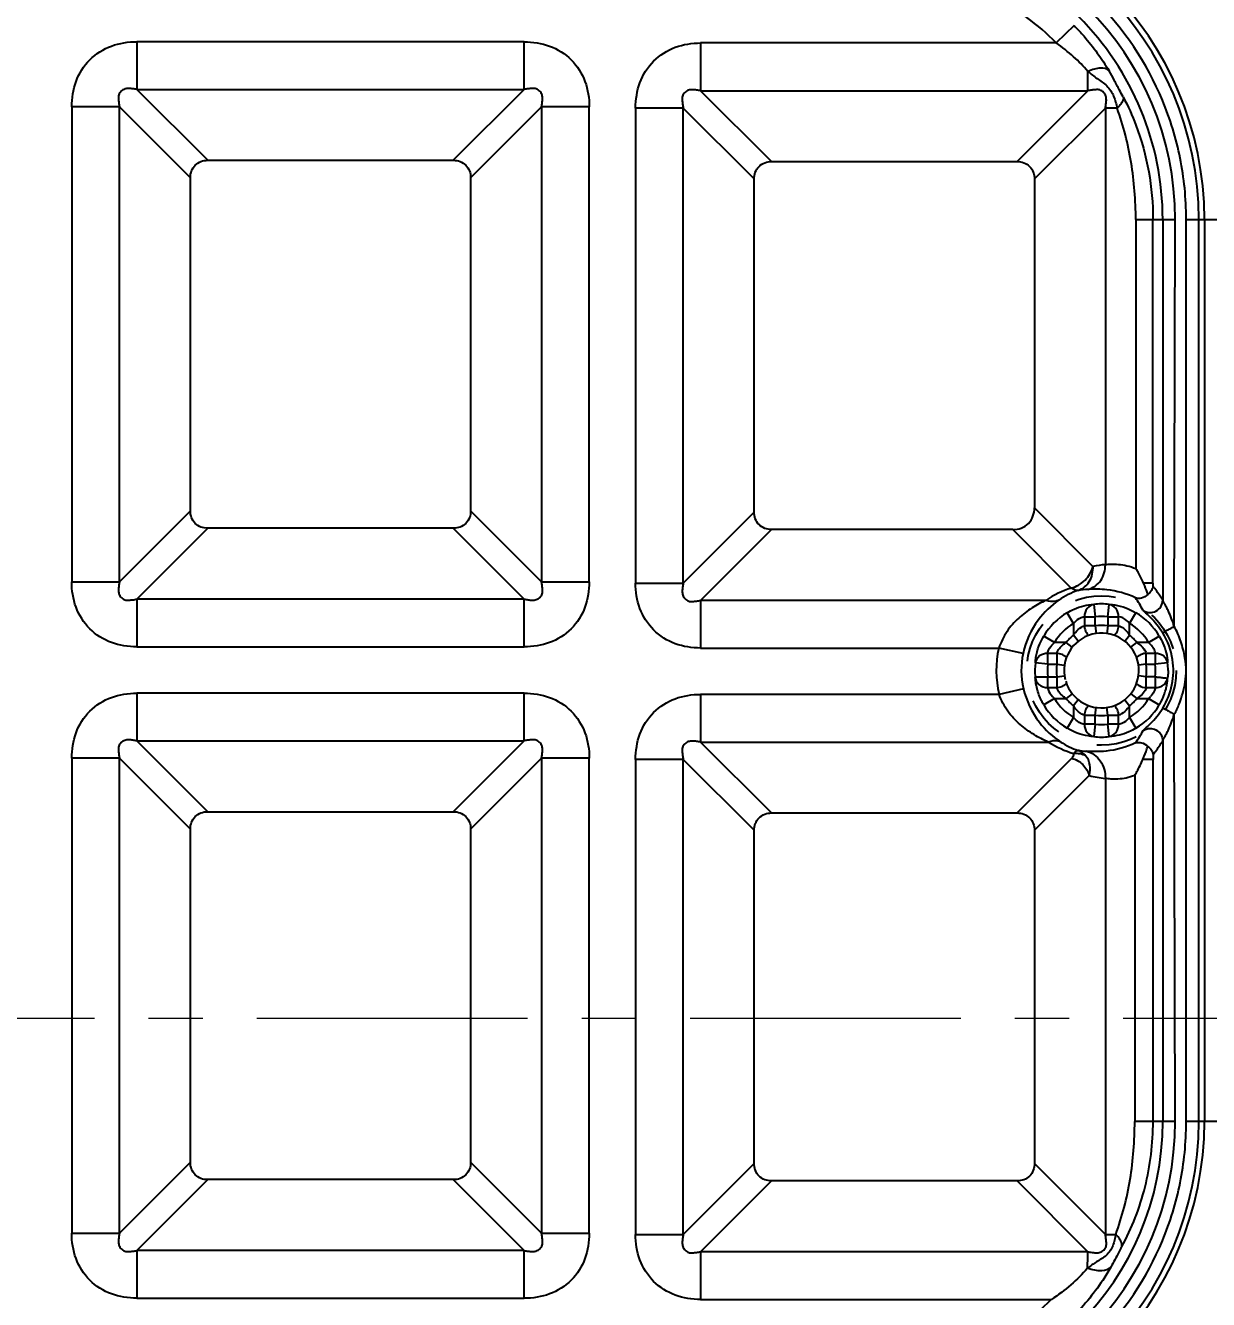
# Model space of a CAD drawing. Header units: millimetres. Extents: x -174 to 1895, y -261 to 458.
# Drawn here: x 187.5 to 234.9, y 183.7 to 234.8 of the extents above; entities that cross this region are included whole.
import ezdxf

# ---------------------------------------------------------------- set-up
doc = ezdxf.new("R2010")
doc.units = ezdxf.units.MM
doc.header["$LTSCALE"] = 16.335
doc.header["$PDMODE"] = 3
doc.header["$PDSIZE"] = 0.3125
doc.linetypes.add('CENTER', pattern=[0.6, 0.375, -0.075, 0.075, -0.075])
doc.linetypes.add('HIDDEN', pattern=[0.2, 0.1, -0.1])
doc.layers.get('Defpoints').update_dxf_attribs({"linetype": 'CONTINUOUS'})
doc.layers.add('202', color=7, linetype='CONTINUOUS')
doc.layers.add('center', color=1, linetype='CENTER', lineweight=9)
doc.layers.add('dim', color=82, linetype='CONTINUOUS', lineweight=9)
doc.styles.get("Standard").update_dxf_attribs({"font": 'txt', "width": 0.8})
doc.dimstyles.get("Standard").update_dxf_attribs({"dimtxt": 0.15625, "dimasz": 0.1875, "dimexe": 0.125, "dimexo": 0.0625, "dimtad": 0, "dimtih": 1, "dimtoh": 1, "dimdsep": 46, "dimtxsty": 'Standard', "dimcen": 0.09, "dimadec": 0, "dimazin": 0, "dimtp": 0.01, "dimtm": 0.01, "dimtfac": 1, "dimtofl": 0, "dimtmove": 0, "dimatfit": 3, "dimfxl": 0, "dimtolj": 1, "dimarcsym": 0})

# ---------------------------------------------------------------- blocks, each defined once
blk = doc.blocks.new('*D9')
at = {"layer": 'Defpoints', "color": 0}
for p in [(158.267, 194.997), (315.856, 194.997), (337.282, 194.997)]:
    blk.add_point(p, dxfattribs=at)
at = {"layer": 'dim', "color": 6, "lineweight": -2}
blk.add_line((315.856, 194.997), (337.282, 194.997), dxfattribs=at)
at = {"layer": 'dim', "color": 4, "insert": (339.782, 194.997), "char_height": 2.5, "attachment_point": 5}
blk.add_mtext('\\A1;0.00', dxfattribs=at)
blk = doc.blocks.new('*D10')
at = {"layer": 'Defpoints', "color": 0}
for p in [(298.694, 231.497), (337.282, 225.366), (158.267, 194.997)]:
    blk.add_point(p, dxfattribs=at)
at = {"layer": 'dim', "color": 6, "lineweight": -2}
for p, q in [((298.694, 231.497), (329.282, 231.497)), ((329.282, 231.497), (333.282, 225.366)), ((333.282, 225.366), (337.282, 225.366))]:
    blk.add_line(p, q, dxfattribs=at)
at = {"layer": 'dim', "color": 4, "insert": (341.116, 225.366), "char_height": 2.5, "attachment_point": 5}
blk.add_mtext('\\A1;36.50', dxfattribs=at)
blk = doc.blocks.new('*D11')
at = {"layer": 'Defpoints', "color": 0}
for p in [(293.467, 232.497), (337.282, 232.497), (158.267, 194.997)]:
    blk.add_point(p, dxfattribs=at)
at = {"layer": 'dim', "color": 6, "lineweight": -2}
blk.add_line((293.467, 232.497), (337.282, 232.497), dxfattribs=at)
at = {"layer": 'dim', "color": 4, "insert": (341.116, 232.497), "char_height": 2.5, "attachment_point": 5}
blk.add_mtext('\\A1;37.50', dxfattribs=at)
blk = doc.blocks.new('*D12')
at = {"layer": 'Defpoints', "color": 0}
for p in [(297.205, 237.497), (337.282, 237.497), (158.267, 194.997)]:
    blk.add_point(p, dxfattribs=at)
at = {"layer": 'dim', "color": 6, "lineweight": -2}
blk.add_line((297.205, 237.497), (337.282, 237.497), dxfattribs=at)
at = {"layer": 'dim', "color": 4, "insert": (341.116, 237.497), "char_height": 2.5, "attachment_point": 5}
blk.add_mtext('\\A1;42.50', dxfattribs=at)
blk = doc.blocks.new('*D13')
at = {"layer": 'Defpoints', "color": 0}
for p in [(305.467, 257.497), (337.282, 257.497), (158.267, 194.997)]:
    blk.add_point(p, dxfattribs=at)
at = {"layer": 'dim', "color": 6, "lineweight": -2}
blk.add_line((305.467, 257.497), (337.282, 257.497), dxfattribs=at)
at = {"layer": 'dim', "color": 4, "insert": (341.116, 257.497), "char_height": 2.5, "attachment_point": 5}
blk.add_mtext('\\A1;62.50', dxfattribs=at)
blk = doc.blocks.new('*D14')
at = {"layer": 'Defpoints', "color": 0}
for p in [(304.428, 267.497), (337.282, 267.497), (158.267, 194.997)]:
    blk.add_point(p, dxfattribs=at)
at = {"layer": 'dim', "color": 6, "lineweight": -2}
blk.add_line((304.428, 267.497), (337.282, 267.497), dxfattribs=at)
at = {"layer": 'dim', "color": 4, "insert": (341.116, 267.497), "char_height": 2.5, "attachment_point": 5}
blk.add_mtext('\\A1;72.50', dxfattribs=at)
blk = doc.blocks.new('*D16')
at = {"layer": 'Defpoints', "color": 0}
for p in [(291.267, 346.397), (291.267, 234.697), (158.267, 194.997)]:
    blk.add_point(p, dxfattribs=at)
at = {"layer": 'dim', "color": 6, "lineweight": -2}
blk.add_line((291.267, 234.697), (291.267, 346.397), dxfattribs=at)
at = {"layer": 'dim', "color": 4, "insert": (291.267, 350.73), "char_height": 2.5, "attachment_point": 5, "rotation": 90}
blk.add_mtext('\\A1;133.00', dxfattribs=at)
blk = doc.blocks.new('*D17')
at = {"layer": 'Defpoints', "color": 0}
for p in [(296.232, 346.397), (296.232, 237.497), (158.267, 194.997)]:
    blk.add_point(p, dxfattribs=at)
at = {"layer": 'dim', "color": 6, "lineweight": -2}
blk.add_line((296.232, 237.497), (296.232, 346.397), dxfattribs=at)
at = {"layer": 'dim', "color": 4, "insert": (296.232, 351.064), "char_height": 2.5, "attachment_point": 5, "rotation": 90}
blk.add_mtext('\\A1;137.97', dxfattribs=at)
blk = doc.blocks.new('*D18')
at = {"layer": 'Defpoints', "color": 0}
for p in [(303.267, 346.397), (303.267, 233.644), (158.267, 194.997)]:
    blk.add_point(p, dxfattribs=at)
at = {"layer": 'dim', "color": 6, "lineweight": -2}
blk.add_line((303.267, 233.644), (303.267, 346.397), dxfattribs=at)
at = {"layer": 'dim', "color": 4, "insert": (303.267, 350.73), "char_height": 2.5, "attachment_point": 5, "rotation": 90}
blk.add_mtext('\\A1;145.00', dxfattribs=at)
blk = doc.blocks.new('*D19')
at = {"layer": 'Defpoints', "color": 0}
for p in [(310.302, 346.397), (310.302, 236.81), (158.267, 194.997)]:
    blk.add_point(p, dxfattribs=at)
at = {"layer": 'dim', "color": 6, "lineweight": -2}
blk.add_line((310.302, 236.81), (310.302, 346.397), dxfattribs=at)
at = {"layer": 'dim', "color": 4, "insert": (310.302, 350.897), "char_height": 2.5, "attachment_point": 5, "rotation": 90}
blk.add_mtext('\\A1;152.04', dxfattribs=at)
blk = doc.blocks.new('*D20')
at = {"layer": 'Defpoints', "color": 0}
for p in [(315.267, 346.397), (315.267, 234.697), (158.267, 194.997)]:
    blk.add_point(p, dxfattribs=at)
at = {"layer": 'dim', "color": 6, "lineweight": -2}
blk.add_line((315.267, 234.697), (315.267, 346.397), dxfattribs=at)
at = {"layer": 'dim', "color": 4, "insert": (315.267, 350.73), "char_height": 2.5, "attachment_point": 5, "rotation": 90}
blk.add_mtext('\\A1;157.00', dxfattribs=at)

msp = doc.modelspace()

# ---------------------------------------------------------------- linework, layer by layer
at = {"layer": '202', "color": 7, "linetype": 'Continuous'}
for p, q in [((229.524, 234.823), (228.808, 234.121)), ((191.936, 234.171), (191.936, 232.257)), ((207.472, 234.171), (191.936, 234.171)), ((207.472, 232.257), (207.472, 234.171)), ((214.548, 234.121), (214.548, 232.206)), ((228.808, 234.121), (214.548, 234.121)), ((230.084, 232.206), (230.084, 232.982)), ((191.936, 232.257), (207.472, 232.257)), ((191.936, 232.257), (194.779, 229.414)), ((204.629, 229.414), (207.472, 232.257)), ((214.548, 232.206), (230.084, 232.206)), ((214.548, 232.206), (217.392, 229.363)), ((227.241, 229.363), (230.084, 232.206)), ((189.325, 231.56), (189.325, 212.507)), ((191.24, 231.56), (189.325, 231.56)), ((191.24, 212.507), (191.24, 231.56)), ((194.083, 228.717), (191.24, 231.56)), ((208.168, 231.56), (205.325, 228.717)), ((208.168, 231.56), (208.168, 212.507)), ((210.083, 231.56), (208.168, 231.56)), ((210.083, 212.507), (210.083, 231.56)), ((211.937, 231.51), (211.937, 212.457)), ((213.852, 231.51), (211.937, 231.51)), ((213.852, 212.457), (213.852, 231.51)), ((216.695, 228.667), (213.852, 231.51)), ((230.781, 231.51), (227.937, 228.667)), ((230.781, 231.51), (230.781, 213.193)), ((231.253, 231.51), (230.781, 231.51)), ((194.779, 229.414), (204.629, 229.414)), ((217.392, 229.363), (227.241, 229.363)), ((194.083, 215.35), (194.083, 228.717)), ((205.325, 228.717), (205.325, 215.35)), ((216.695, 215.3), (216.695, 228.667)), ((227.937, 228.667), (227.937, 215.474)), ((232.003, 227.039), (232.003, 213.042)), ((232.003, 227.039), (233.584, 227.039)), ((232.691, 212.457), (232.691, 227.039)), ((233.082, 227.039), (233.082, 211.773)), ((233.546, 210.714), (233.584, 227.039)), ((234.023, 190.824), (234.023, 227.074)), ((234.027, 227.039), (242.303, 227.039)), ((234.528, 190.859), (234.528, 227.039)), ((234.755, 227.039), (234.755, 190.859)), ((191.24, 212.507), (194.083, 215.35)), ((205.325, 215.35), (208.168, 212.507)), ((213.852, 212.457), (216.695, 215.3)), ((227.937, 215.474), (230.285, 213.126)), ((194.779, 214.654), (191.936, 211.811)), ((204.629, 214.654), (194.779, 214.654)), ((207.472, 211.811), (204.629, 214.654)), ((217.392, 214.604), (214.548, 211.76)), ((227.067, 214.604), (217.392, 214.604)), ((229.415, 212.256), (227.067, 214.604)), ((189.325, 212.507), (191.24, 212.507)), ((208.168, 212.507), (210.083, 212.507)), ((211.937, 212.457), (213.852, 212.457)), ((232.691, 212.457), (232.298, 212.457)), ((191.936, 211.811), (191.936, 209.896)), ((207.472, 211.811), (191.936, 211.811)), ((207.472, 209.896), (207.472, 211.811)), ((214.548, 211.76), (214.548, 209.846)), ((228.398, 211.76), (214.548, 211.76)), ((230.318, 211.601), (230.376, 211.102)), ((230.878, 211.102), (230.937, 211.601)), ((229.506, 210.835), (229.249, 211.266)), ((229.941, 211.102), (229.941, 210.741)), ((229.941, 211.102), (230.376, 211.102)), ((230.376, 210.741), (230.376, 211.102)), ((230.878, 211.102), (230.878, 210.741)), ((230.878, 211.102), (231.314, 211.102)), ((231.314, 210.741), (231.314, 211.102)), ((231.749, 210.835), (232.005, 211.266)), ((229.506, 210.835), (229.506, 210.368)), ((230.376, 210.741), (229.941, 210.741)), ((230.376, 210.741), (230.419, 210.435)), ((230.878, 210.741), (230.836, 210.435)), ((231.314, 210.741), (230.878, 210.741)), ((231.749, 210.368), (231.749, 210.835)), ((228.741, 210.071), (228.31, 210.327)), ((229.208, 210.071), (228.741, 210.071)), ((229.45, 209.879), (229.208, 210.071)), ((229.697, 210.126), (229.506, 210.368)), ((231.557, 210.126), (231.749, 210.368)), ((231.804, 209.879), (232.047, 210.071)), ((232.513, 210.071), (232.047, 210.071)), ((232.513, 210.071), (232.944, 210.327)), ((191.936, 209.896), (207.472, 209.896)), ((214.548, 209.846), (226.504, 209.846)), ((227.484, 209.632), (226.504, 209.846)), ((228.474, 209.2), (228.474, 209.635)), ((228.836, 209.635), (228.474, 209.635)), ((228.836, 209.635), (228.836, 209.2)), ((232.419, 209.2), (232.419, 209.635)), ((232.78, 209.635), (232.419, 209.635)), ((232.78, 209.635), (232.78, 209.2)), ((228.474, 209.2), (227.975, 209.258)), ((228.474, 209.2), (228.836, 209.2)), ((228.836, 209.2), (229.142, 209.157)), ((232.419, 209.2), (232.113, 209.157)), ((232.419, 209.2), (232.78, 209.2)), ((233.279, 209.258), (232.78, 209.2)), ((227.971, 208.698), (228.836, 208.698)), ((228.474, 208.263), (228.474, 208.698)), ((228.836, 208.698), (229.142, 208.741)), ((228.836, 208.698), (228.836, 208.263)), ((232.419, 208.698), (232.113, 208.741)), ((232.419, 208.263), (232.419, 208.698)), ((232.78, 208.698), (232.419, 208.698)), ((232.78, 208.698), (232.78, 208.263)), ((191.936, 208.041), (191.936, 206.127)), ((207.472, 208.041), (191.936, 208.041)), ((207.472, 206.127), (207.472, 208.041)), ((227.495, 208.219), (226.517, 207.991)), ((228.474, 208.263), (228.836, 208.263)), ((229.45, 208.019), (229.208, 207.827)), ((231.804, 208.019), (232.047, 207.827)), ((232.419, 208.263), (232.78, 208.263)), ((226.517, 207.991), (214.547, 207.991)), ((214.548, 207.991), (214.548, 206.076)), ((228.741, 207.827), (228.31, 207.571)), ((228.741, 207.827), (229.208, 207.827)), ((229.697, 207.772), (229.506, 207.53)), ((229.506, 207.53), (229.506, 207.063)), ((231.557, 207.772), (231.749, 207.53)), ((231.749, 207.063), (231.749, 207.53)), ((232.047, 207.827), (232.513, 207.827)), ((232.513, 207.827), (232.944, 207.571)), ((229.506, 207.063), (229.249, 206.632)), ((229.941, 207.158), (229.941, 206.796)), ((229.941, 207.158), (230.376, 207.158)), ((230.376, 207.158), (230.419, 207.464)), ((230.376, 206.796), (230.376, 207.158)), ((230.878, 207.158), (230.836, 207.464)), ((230.878, 207.158), (230.878, 206.796)), ((230.878, 207.158), (231.314, 207.158)), ((231.314, 206.796), (231.314, 207.158)), ((231.749, 207.063), (232.005, 206.632)), ((233.584, 190.859), (233.546, 207.186)), ((230.376, 206.796), (229.941, 206.796)), ((230.376, 206.796), (230.318, 206.297)), ((231.314, 206.796), (230.878, 206.796)), ((230.937, 206.297), (230.878, 206.796)), ((191.936, 206.127), (207.472, 206.127)), ((191.936, 206.127), (194.779, 203.284)), ((204.629, 203.284), (207.472, 206.127)), ((214.548, 206.076), (228.502, 206.076)), ((214.548, 206.076), (217.392, 203.233)), ((233.082, 206.125), (233.082, 190.859)), ((189.325, 205.43), (189.325, 186.377)), ((191.24, 205.43), (189.325, 205.43)), ((191.24, 186.377), (191.24, 205.43)), ((194.083, 202.587), (191.24, 205.43)), ((208.168, 205.43), (205.325, 202.587)), ((210.083, 205.43), (208.168, 205.43)), ((208.168, 205.43), (208.168, 186.377)), ((210.083, 186.377), (210.083, 205.43)), ((213.852, 205.38), (211.937, 205.38)), ((211.937, 205.38), (211.937, 186.327)), ((213.852, 186.327), (213.852, 205.38)), ((216.695, 202.537), (213.852, 205.38)), ((227.241, 203.233), (229.435, 205.427)), ((232.696, 205.379), (232.285, 205.38)), ((232.696, 190.859), (232.696, 205.38)), ((230.132, 204.731), (227.937, 202.537)), ((230.781, 204.621), (230.781, 186.327)), ((231.961, 204.733), (231.961, 190.859)), ((194.779, 203.284), (204.629, 203.284)), ((217.392, 203.233), (227.241, 203.233)), ((194.083, 189.22), (194.083, 202.587)), ((205.325, 202.587), (205.325, 189.22)), ((216.695, 189.17), (216.695, 202.537)), ((227.937, 202.537), (227.937, 189.17)), ((233.584, 190.859), (231.961, 190.859)), ((242.303, 190.859), (234.027, 190.859)), ((191.24, 186.377), (194.083, 189.22)), ((205.325, 189.22), (208.168, 186.377)), ((213.852, 186.327), (216.695, 189.17)), ((227.937, 189.17), (230.781, 186.327)), ((194.779, 188.524), (191.936, 185.681)), ((204.629, 188.524), (194.779, 188.524)), ((207.472, 185.681), (204.629, 188.524)), ((217.392, 188.474), (214.548, 185.631)), ((227.241, 188.474), (217.392, 188.474)), ((230.084, 185.631), (227.241, 188.474)), ((189.325, 186.377), (191.24, 186.377)), ((208.168, 186.377), (210.083, 186.377)), ((211.937, 186.327), (213.852, 186.327)), ((230.781, 186.327), (231.201, 186.327)), ((191.936, 185.681), (191.936, 183.766)), ((207.472, 185.681), (191.936, 185.681)), ((207.472, 183.766), (207.472, 185.681)), ((230.084, 185.631), (214.548, 185.631)), ((214.548, 185.631), (214.548, 183.716)), ((191.936, 183.766), (207.472, 183.766)), ((214.548, 183.716), (228.615, 183.716))]:
    msp.add_line(p, q, dxfattribs=at)
at = {"layer": '202', "color": 8, "linetype": 'HIDDEN'}
msp.add_circle((230.627, 208.949), 3, dxfattribs=at)
at = {"layer": '202', "color": 7, "linetype": 'Continuous'}
for centre, radius, start, end in [((221.582, 227.039), 21.569, 0, 90), ((221.582, 227.039), 21.067, 0, 90), ((221.582, 227.039), 20.721, 0, 90), ((221.582, 227.039), 20.219, 0, 90), ((221.582, 227.039), 19.992, 0, 90), ((221.582, 227.039), 13.173, 0, 90), ((221.582, 227.039), 12.946, 0, 90), ((221.582, 227.039), 12.001, 0, 90), ((221.582, 227.039), 11.5, 0, 90.0001), ((221.582, 227.039), 10.118, 44.424, 62.0382), ((231.109, 208.911), 4.294, 94.3874, 101.058), ((230.63, 208.466), 3.98, 107.7795, 124.1252), ((230.629, 209.329), 2.983, 108.2459, 125.0081), ((230.24, 208.922), 3.286, 92.8339, 99.5476), ((285.483, 212.405), 52.791, 179.9434, 180.0787), ((230.627, 208.949), 2.67, 83.3447, 96.6553), ((227.113, 208.546), 5.898, 28.5028, 34.2337), ((230.627, 208.949), 2.696, 120.7413, 149.2587), ((230.627, 208.949), 2.168, 83.3447, 96.6553), ((230.627, 208.949), 2.696, 30.7413, 59.2587), ((230.627, 208.949), 2.194, 120.7413, 149.2587), ((230.627, 208.949), 1.809, 82.0164, 97.9836), ((230.627, 208.949), 2.194, 30.7413, 59.2587), ((230.627, 208.949), 1.5, 196.6352, 194.0095), ((230.627, 208.949), 1.809, 128.3172, 141.6828), ((230.451, 210.721), 0.5, 217.7824, 226.8133), ((230.627, 208.949), 1.809, 38.3172, 51.6828), ((230.627, 208.949), 4.22, 167.7321, 193.1242), ((230.627, 208.949), 3.216, 167.7324, 193.1198), ((230.627, 208.949), 2.67, 173.3447, 185.0353), ((230.627, 208.949), 2.168, 173.3447, 186.6553), ((230.627, 208.949), 1.809, 172.0164, 187.9836), ((232.399, 209.125), 0.5, 127.7823, 136.8134), ((230.627, 208.949), 1.809, 352.0164, 7.9836), ((230.627, 208.949), 2.168, 353.3447, 6.6553), ((230.627, 208.949), 2.883, 328.4712, 8.7101), ((230.616, 208.948), 2.681, 0.023, 6.6515), ((231.292, 208.905), 3.33, 183.2691, 184.1931), ((226.836, 209.144), 6.465, 355.6751, 356.0529), ((230.338, 208.806), 2.372, 191.2409, 194.0267), ((228.855, 208.773), 0.5, 307.7823, 316.8134), ((230.955, 208.791), 2.331, 343.193, 344.5355), ((230.907, 208.804), 2.381, 344.5367, 348.9397), ((231.031, 208.78), 2.254, 348.9352, 351.1823), ((230.627, 208.949), 2.696, 210.7413, 239.2587), ((229.423, 208.64), 1.06, 223.7849, 229.9982), ((230.627, 208.949), 2.194, 210.7413, 239.2587), ((230.627, 208.949), 1.809, 218.3172, 231.6828), ((230.803, 207.177), 0.5, 37.7823, 46.8134), ((230.627, 208.949), 2.194, 300.7413, 329.2587), ((230.627, 208.949), 1.809, 308.3172, 321.6828), ((230.627, 208.949), 2.696, 300.7413, 329.2587), ((231.864, 208.597), 1.007, 310.1496, 316.4688), ((230.627, 208.949), 1.809, 262.0164, 277.9836), ((230.627, 208.949), 2.168, 263.3447, 276.6553), ((227.043, 209.395), 5.979, 325.9045, 331.4597), ((230.634, 209.44), 3.982, 237.6363, 253.5608), ((230.629, 208.571), 2.979, 236.7825, 251.523), ((230.627, 208.949), 2.67, 263.3447, 276.6553), ((230.232, 208.975), 3.275, 260.4002, 266.3802), ((291.473, 205.416), 58.777, 179.84783, 180.03507), ((231.189, 208.99), 4.388, 256.0511, 264.6538), ((221.582, 190.859), 21.569, 270, 360), ((221.582, 190.859), 21.067, 270, 360), ((221.582, 190.859), 20.721, 270, 360), ((221.582, 190.859), 20.219, 270, 360), ((221.582, 190.859), 19.992, 270, 360), ((221.582, 190.859), 13.173, 270, 360), ((221.582, 190.859), 12.946, 270, 360), ((221.582, 190.859), 12.001, 270, 360), ((221.582, 190.859), 11.5, 270, 360), ((221.582, 190.859), 10.024, 296.7965, 314.552)]:
    msp.add_arc(centre, radius, start, end, dxfattribs=at)
for points, knots in [([(234.023, 227.074), (234.023, 227.886), (233.86, 229.514), (232.908, 232.628), (230.599, 236.082), (227.139, 238.381), (224.022, 239.323), (222.394, 239.484), (221.582, 239.484)], [0, 0, 0, 0, 0.125287, 0.250605, 0.499997, 0.749388, 0.874708, 1, 1, 1, 1]), ([(229.524, 234.823), (229.662, 234.682), (230.183, 234.118), (230.639, 233.494), (230.93, 233.004)], [0, 0, 0, 0, 0.256788, 1, 1, 1, 1]), ([(189.325, 231.56), (189.337, 231.904), (189.425, 232.601), (189.999, 233.5), (190.896, 234.067), (191.592, 234.17), (191.936, 234.171)], [0, 0, 0, 0, 0.250434, 0.500122, 0.749962, 1, 1, 1, 1]), ([(207.472, 234.171), (207.816, 234.159), (208.512, 234.071), (209.411, 233.497), (209.979, 232.6), (210.082, 231.904), (210.083, 231.56)], [0, 0, 0, 0, 0.250434, 0.500122, 0.749962, 1, 1, 1, 1]), ([(211.937, 231.51), (211.949, 231.854), (212.038, 232.55), (212.611, 233.45), (213.509, 234.017), (214.205, 234.12), (214.548, 234.121)], [0, 0, 0, 0, 0.250433, 0.500122, 0.749962, 1, 1, 1, 1]), ([(230.084, 232.982), (229.907, 233.19), (229.501, 233.595), (229.052, 233.95), (228.808, 234.121)], [0, 0, 0, 0, 0.478622, 1, 1, 1, 1]), ([(230.929, 233.004), (230.853, 233.094), (230.616, 233.129), (230.335, 233.076), (230.167, 233.018), (230.084, 232.982)], [0, 0, 0, 0, 0.403315, 0.690631, 1, 1, 1, 1]), ([(230.084, 232.982), (230.201, 232.88), (230.389, 232.735), (230.651, 232.554), (230.846, 232.402), (231.006, 232.21), (231.12, 231.987), (231.197, 231.751), (231.238, 231.591), (231.253, 231.51)], [0, 0, 0, 0, 0.239618, 0.363923, 0.490693, 0.618615, 0.746237, 0.87368, 1, 1, 1, 1]), ([(231.496, 231.956), (231.447, 232.048), (231.325, 232.271), (231.145, 232.625), (231.002, 232.881), (230.93, 233.004)], [0, 0, 0, 0, 0.26262, 0.640376, 1, 1, 1, 1]), ([(191.936, 232.257), (191.882, 232.266), (191.776, 232.283), (191.614, 232.302), (191.446, 232.288), (191.32, 232.211), (191.247, 232.12), (191.206, 232.043), (191.194, 231.96), (191.202, 231.854), (191.21, 231.72), (191.23, 231.614), (191.24, 231.56)], [0, 0, 0, 0, 0.124305, 0.244951, 0.369546, 0.499935, 0.567809, 0.633767, 0.694958, 0.755003, 0.875932, 1, 1, 1, 1]), ([(208.168, 231.56), (208.178, 231.614), (208.195, 231.721), (208.214, 231.882), (208.2, 232.05), (208.122, 232.176), (208.032, 232.25), (207.954, 232.29), (207.872, 232.302), (207.766, 232.295), (207.632, 232.286), (207.525, 232.266), (207.472, 232.257)], [0, 0, 0, 0, 0.124305, 0.244951, 0.369546, 0.499935, 0.567809, 0.633767, 0.694958, 0.755003, 0.875932, 1, 1, 1, 1]), ([(214.548, 232.206), (214.495, 232.216), (214.388, 232.233), (214.227, 232.252), (214.059, 232.238), (213.933, 232.161), (213.859, 232.07), (213.819, 231.993), (213.806, 231.91), (213.814, 231.804), (213.822, 231.67), (213.843, 231.564), (213.852, 231.51)], [0, 0, 0, 0, 0.124305, 0.244951, 0.369546, 0.499935, 0.567809, 0.633767, 0.694958, 0.755003, 0.875932, 1, 1, 1, 1]), ([(230.781, 231.51), (230.79, 231.564), (230.807, 231.67), (230.826, 231.832), (230.812, 232), (230.735, 232.126), (230.644, 232.199), (230.567, 232.24), (230.484, 232.252), (230.378, 232.244), (230.244, 232.236), (230.138, 232.216), (230.084, 232.206)], [0, 0, 0, 0, 0.124305, 0.244951, 0.369546, 0.499935, 0.567809, 0.633767, 0.694958, 0.755003, 0.875932, 1, 1, 1, 1]), ([(231.496, 231.956), (231.515, 231.892), (231.473, 231.768), (231.372, 231.63), (231.297, 231.55), (231.253, 231.51)], [0, 0, 0, 0, 0.378197, 0.661684, 1, 1, 1, 1]), ([(231.496, 231.956), (231.691, 231.589), (232.385, 230.039), (232.691, 228.319), (232.691, 227.039)], [0, 0, 0, 0, 0.245031, 1, 1, 1, 1]), ([(232.003, 227.039), (231.997, 227.802), (231.886, 229.322), (231.508, 230.801), (231.253, 231.51)], [0, 0, 0, 0, 0.503218, 1, 1, 1, 1]), ([(194.083, 228.717), (194.083, 228.809), (194.112, 228.994), (194.263, 229.233), (194.502, 229.385), (194.688, 229.414), (194.779, 229.414)], [0, 0, 0, 0, 0.250253, 0.500163, 0.750069, 1, 1, 1, 1]), ([(204.629, 229.414), (204.72, 229.414), (204.906, 229.384), (205.145, 229.233), (205.296, 228.994), (205.325, 228.809), (205.325, 228.717)], [0, 0, 0, 0, 0.250253, 0.500163, 0.750069, 1, 1, 1, 1]), ([(216.695, 228.667), (216.695, 228.759), (216.724, 228.944), (216.876, 229.183), (217.115, 229.334), (217.3, 229.363), (217.392, 229.363)], [0, 0, 0, 0, 0.250253, 0.500163, 0.750069, 1, 1, 1, 1]), ([(227.241, 229.363), (227.333, 229.363), (227.518, 229.334), (227.757, 229.183), (227.909, 228.944), (227.937, 228.758), (227.937, 228.667)], [0, 0, 0, 0, 0.250253, 0.500163, 0.750069, 1, 1, 1, 1]), ([(194.779, 214.654), (194.688, 214.654), (194.502, 214.683), (194.263, 214.834), (194.112, 215.073), (194.083, 215.259), (194.083, 215.35)], [0, 0, 0, 0, 0.250253, 0.500163, 0.750069, 1, 1, 1, 1]), ([(205.325, 215.35), (205.325, 215.259), (205.296, 215.073), (205.145, 214.834), (204.905, 214.683), (204.72, 214.654), (204.629, 214.654)], [0, 0, 0, 0, 0.250253, 0.500163, 0.750069, 1, 1, 1, 1]), ([(217.392, 214.604), (217.3, 214.604), (217.115, 214.633), (216.875, 214.784), (216.724, 215.023), (216.695, 215.209), (216.695, 215.3)], [0, 0, 0, 0, 0.250253, 0.500163, 0.750069, 1, 1, 1, 1]), ([(227.067, 214.604), (227.181, 214.604), (227.413, 214.64), (227.713, 214.828), (227.901, 215.128), (227.937, 215.36), (227.937, 215.474)], [0, 0, 0, 0, 0.250237, 0.500153, 0.74993, 1, 1, 1, 1]), ([(229.415, 212.256), (229.621, 212.307), (230.003, 212.538), (230.233, 212.92), (230.285, 213.126)], [0, 0, 0, 0, 0.49998, 1, 1, 1, 1]), ([(229.695, 212.162), (229.874, 212.22), (230.124, 212.43), (230.268, 212.807), (230.291, 213.021), (230.285, 213.126)], [0, 0, 0, 0, 0.470687, 0.735546, 1, 1, 1, 1]), ([(230.077, 212.204), (230.282, 212.245), (230.578, 212.458), (230.752, 212.858), (230.783, 213.083), (230.781, 213.193)], [0, 0, 0, 0, 0.483253, 0.746214, 1, 1, 1, 1]), ([(230.781, 213.193), (230.858, 213.207), (231.034, 213.216), (231.324, 213.212), (231.658, 213.16), (231.885, 213.085), (232.003, 213.042)], [0, 0, 0, 0, 0.189196, 0.424212, 0.697326, 1, 1, 1, 1]), ([(232.003, 213.042), (232.031, 212.994), (232.136, 212.803), (232.232, 212.606), (232.298, 212.457)], [0, 0, 0, 0, 0.252945, 1, 1, 1, 1]), ([(191.936, 209.896), (191.592, 209.908), (190.896, 209.997), (189.996, 210.57), (189.429, 211.467), (189.326, 212.164), (189.325, 212.507)], [0, 0, 0, 0, 0.250434, 0.500122, 0.749962, 1, 1, 1, 1]), ([(191.24, 212.507), (191.23, 212.453), (191.213, 212.347), (191.194, 212.185), (191.208, 212.017), (191.285, 211.891), (191.376, 211.818), (191.453, 211.778), (191.536, 211.765), (191.642, 211.773), (191.776, 211.781), (191.882, 211.801), (191.936, 211.811)], [0, 0, 0, 0, 0.124305, 0.244951, 0.369546, 0.499935, 0.567809, 0.633767, 0.694958, 0.755003, 0.875932, 1, 1, 1, 1]), ([(207.472, 211.811), (207.526, 211.801), (207.632, 211.784), (207.793, 211.765), (207.961, 211.779), (208.088, 211.857), (208.161, 211.947), (208.201, 212.024), (208.214, 212.107), (208.206, 212.213), (208.198, 212.347), (208.178, 212.453), (208.168, 212.507)], [0, 0, 0, 0, 0.124305, 0.244951, 0.369546, 0.499935, 0.567809, 0.633767, 0.694958, 0.755003, 0.875932, 1, 1, 1, 1]), ([(210.083, 212.507), (210.071, 212.163), (209.982, 211.467), (209.409, 210.567), (208.512, 210), (207.815, 209.897), (207.472, 209.896)], [0, 0, 0, 0, 0.250434, 0.500122, 0.749962, 1, 1, 1, 1]), ([(214.548, 209.846), (214.205, 209.858), (213.508, 209.946), (212.609, 210.52), (212.041, 211.417), (211.939, 212.113), (211.937, 212.457)], [0, 0, 0, 0, 0.250434, 0.500123, 0.749962, 1, 1, 1, 1]), ([(213.852, 212.457), (213.843, 212.403), (213.825, 212.297), (213.806, 212.135), (213.82, 211.967), (213.898, 211.841), (213.989, 211.767), (214.066, 211.727), (214.148, 211.715), (214.255, 211.722), (214.389, 211.731), (214.495, 211.751), (214.548, 211.761)], [0, 0, 0, 0, 0.124305, 0.244951, 0.369546, 0.499935, 0.567809, 0.633767, 0.694958, 0.755003, 0.875932, 1, 1, 1, 1]), ([(229.695, 212.162), (229.674, 212.158), (229.572, 212.156), (229.477, 212.207), (229.415, 212.256)], [0, 0, 0, 0, 0.215189, 1, 1, 1, 1]), ([(231.989, 211.864), (231.631, 212.034), (230.987, 212.211), (230.333, 212.218), (230.077, 212.204)], [0, 0, 0, 0, 0.608005, 1, 1, 1, 1]), ([(232.299, 212.457), (232.316, 212.419), (232.38, 212.268), (232.437, 212.114), (232.479, 212)], [0, 0, 0, 0, 0.255451, 1, 1, 1, 1]), ([(232.691, 212.332), (232.684, 212.27), (232.637, 212.139), (232.539, 212.04), (232.479, 212)], [0, 0, 0, 0, 0.466143, 1, 1, 1, 1]), ([(233.082, 211.773), (233.05, 211.824), (232.927, 212.015), (232.795, 212.2), (232.691, 212.332)], [0, 0, 0, 0, 0.264324, 1, 1, 1, 1]), ([(228.398, 211.76), (228.204, 211.675), (227.822, 211.462), (227.282, 211.057), (226.798, 210.526), (226.594, 210.078), (226.504, 209.846)], [0, 0, 0, 0, 0.22939, 0.472779, 0.729741, 1, 1, 1, 1]), ([(228.918, 211.772), (228.603, 211.554), (227.962, 210.937), (227.588, 210.112), (227.484, 209.632)], [0, 0, 0, 0, 0.438366, 1, 1, 1, 1]), ([(228.918, 211.772), (228.881, 211.753), (228.714, 211.692), (228.525, 211.714), (228.398, 211.76)], [0, 0, 0, 0, 0.232094, 1, 1, 1, 1]), ([(229.249, 211.266), (229.341, 211.321), (229.675, 211.492), (230.05, 211.59), (230.318, 211.601)], [0, 0, 0, 0, 0.285233, 1, 1, 1, 1]), ([(230.318, 211.601), (230.213, 211.586), (230.005, 211.45), (229.94, 211.219), (229.941, 211.102)], [0, 0, 0, 0, 0.475786, 1, 1, 1, 1]), ([(231.314, 211.102), (231.314, 211.218), (231.25, 211.449), (231.042, 211.585), (230.937, 211.601)], [0, 0, 0, 0, 0.519853, 1, 1, 1, 1]), ([(230.937, 211.601), (231.011, 211.597), (231.385, 211.557), (231.747, 211.419), (232.005, 211.266)], [0, 0, 0, 0, 0.199648, 1, 1, 1, 1]), ([(232.479, 212), (232.412, 211.93), (232.252, 211.83), (232.064, 211.836), (231.989, 211.864)], [0, 0, 0, 0, 0.549201, 1, 1, 1, 1]), ([(232.296, 211.361), (232.373, 211.308), (232.554, 211.249), (232.822, 211.312), (233.027, 211.496), (233.082, 211.679), (233.082, 211.773)], [0, 0, 0, 0, 0.261755, 0.499749, 0.737903, 1, 1, 1, 1]), ([(233.546, 210.714), (233.513, 210.819), (233.443, 211.026), (233.336, 211.275), (233.244, 211.463), (233.178, 211.589), (233.125, 211.691), (233.088, 211.748), (233.082, 211.773)], [0, 0, 0, 0, 0.284831, 0.565527, 0.70046, 0.827863, 0.933934, 1, 1, 1, 1]), ([(229.506, 210.835), (229.569, 210.911), (229.678, 211.008), (229.834, 211.084), (229.909, 211.103), (229.941, 211.102)], [0, 0, 0, 0, 0.56873, 0.815912, 1, 1, 1, 1]), ([(231.749, 210.835), (231.713, 210.877), (231.594, 211), (231.431, 211.096), (231.314, 211.102)], [0, 0, 0, 0, 0.321792, 1, 1, 1, 1]), ([(232.296, 211.36), (232.304, 211.347), (232.336, 211.316), (232.398, 211.258), (232.49, 211.176), (232.649, 211.023), (232.861, 210.789), (233.014, 210.573), (233.085, 210.456)], [0, 0, 0, 0, 0.038437, 0.109353, 0.213424, 0.344471, 0.658215, 1, 1, 1, 1]), ([(229.506, 210.368), (229.529, 210.405), (229.615, 210.528), (229.726, 210.636), (229.818, 210.688)], [0, 0, 0, 0, 0.29171, 1, 1, 1, 1]), ([(229.818, 210.688), (229.829, 210.695), (229.869, 210.716), (229.911, 210.732), (229.941, 210.741)], [0, 0, 0, 0, 0.302676, 1, 1, 1, 1]), ([(229.941, 210.741), (229.942, 210.71), (229.955, 210.595), (230.004, 210.483), (230.056, 210.415)], [0, 0, 0, 0, 0.261764, 1, 1, 1, 1]), ([(231.232, 210.465), (231.244, 210.485), (231.289, 210.57), (231.311, 210.668), (231.314, 210.741)], [0, 0, 0, 0, 0.240982, 1, 1, 1, 1]), ([(231.314, 210.741), (231.331, 210.736), (231.418, 210.706), (231.497, 210.654), (231.553, 210.605)], [0, 0, 0, 0, 0.191477, 1, 1, 1, 1]), ([(233.085, 210.456), (233.097, 210.467), (233.147, 210.492), (233.24, 210.553), (233.38, 210.631), (233.487, 210.686), (233.546, 210.714)], [0, 0, 0, 0, 0.092336, 0.314339, 0.633591, 1, 1, 1, 1]), ([(233.973, 209.462), (233.935, 209.68), (233.821, 210.108), (233.659, 210.524), (233.546, 210.714)], [0, 0, 0, 0, 0.500184, 1, 1, 1, 1]), ([(227.975, 209.258), (227.979, 209.333), (228.02, 209.707), (228.156, 210.069), (228.31, 210.327)], [0, 0, 0, 0, 0.199715, 1, 1, 1, 1]), ([(228.474, 209.635), (228.473, 209.667), (228.492, 209.742), (228.568, 209.899), (228.666, 210.007), (228.741, 210.071)], [0, 0, 0, 0, 0.183882, 0.431249, 1, 1, 1, 1]), ([(231.145, 210.357), (231.153, 210.364), (231.186, 210.397), (231.214, 210.435), (231.232, 210.465)], [0, 0, 0, 0, 0.237645, 1, 1, 1, 1]), ([(232.047, 210.071), (232.084, 210.047), (232.207, 209.961), (232.315, 209.85), (232.367, 209.757)], [0, 0, 0, 0, 0.2921, 1, 1, 1, 1]), ([(232.78, 209.635), (232.779, 209.665), (232.744, 209.836), (232.622, 209.979), (232.513, 210.071)], [0, 0, 0, 0, 0.173805, 1, 1, 1, 1]), ([(232.944, 210.327), (232.999, 210.236), (233.17, 209.901), (233.268, 209.527), (233.279, 209.258)], [0, 0, 0, 0, 0.283713, 1, 1, 1, 1]), ([(228.474, 209.635), (228.358, 209.636), (228.127, 209.572), (227.991, 209.364), (227.975, 209.258)], [0, 0, 0, 0, 0.519852, 1, 1, 1, 1]), ([(228.836, 209.635), (228.84, 209.652), (228.87, 209.74), (228.923, 209.819), (228.972, 209.874)], [0, 0, 0, 0, 0.191476, 1, 1, 1, 1]), ([(229.111, 209.554), (229.091, 209.566), (229.006, 209.611), (228.909, 209.633), (228.836, 209.635)], [0, 0, 0, 0, 0.240982, 1, 1, 1, 1]), ([(229.219, 209.467), (229.212, 209.475), (229.179, 209.508), (229.141, 209.536), (229.111, 209.554)], [0, 0, 0, 0, 0.237644, 1, 1, 1, 1]), ([(232.419, 209.635), (232.388, 209.634), (232.273, 209.621), (232.161, 209.572), (232.093, 209.52)], [0, 0, 0, 0, 0.26176, 1, 1, 1, 1]), ([(232.367, 209.757), (232.374, 209.745), (232.394, 209.706), (232.41, 209.665), (232.419, 209.635)], [0, 0, 0, 0, 0.302257, 1, 1, 1, 1]), ([(233.279, 209.258), (233.263, 209.364), (233.127, 209.572), (232.896, 209.636), (232.78, 209.635)], [0, 0, 0, 0, 0.480149, 1, 1, 1, 1]), ([(227.971, 208.698), (227.971, 208.581), (228.09, 208.33), (228.349, 208.261), (228.474, 208.263)], [0, 0, 0, 0, 0.482246, 1, 1, 1, 1]), ([(228.012, 208.344), (228.006, 208.372), (227.987, 208.477), (227.977, 208.583), (227.971, 208.661)], [0, 0, 0, 0, 0.266, 1, 1, 1, 1]), ([(232.78, 208.698), (232.813, 208.695), (232.878, 208.688), (232.971, 208.676), (233.056, 208.665), (233.131, 208.657), (233.186, 208.652), (233.222, 208.647), (233.242, 208.645), (233.259, 208.645), (233.276, 208.63), (233.279, 208.671), (233.282, 208.686), (233.283, 208.699)], [0, 0, 0, 0, 0.177102, 0.347273, 0.50372, 0.640431, 0.752025, 0.797071, 0.834157, 0.863189, 0.885563, 0.928859, 1, 1, 1, 1]), ([(232.78, 208.263), (232.843, 208.262), (232.97, 208.285), (233.186, 208.396), (233.281, 208.576), (233.283, 208.688)], [0, 0, 0, 0, 0.262422, 0.530539, 1, 1, 1, 1]), ([(233.258, 208.435), (233.267, 208.489), (233.275, 208.563), (233.281, 208.637), (233.283, 208.657)], [0, 0, 0, 0, 0.739697, 1, 1, 1, 1]), ([(233.546, 207.186), (233.624, 207.318), (233.747, 207.601), (233.892, 208.039), (233.992, 208.491), (234.02, 208.798), (234.023, 208.952)], [0, 0, 0, 0, 0.249867, 0.500069, 0.749989, 1, 1, 1, 1]), ([(189.325, 205.43), (189.337, 205.774), (189.425, 206.471), (189.999, 207.37), (190.896, 207.937), (191.592, 208.04), (191.936, 208.041)], [0, 0, 0, 0, 0.250434, 0.500122, 0.749962, 1, 1, 1, 1]), ([(207.472, 208.041), (207.816, 208.029), (208.512, 207.941), (209.411, 207.367), (209.979, 206.47), (210.082, 205.774), (210.083, 205.43)], [0, 0, 0, 0, 0.250434, 0.500122, 0.749962, 1, 1, 1, 1]), ([(227.495, 208.219), (227.608, 207.736), (228.001, 206.903), (228.67, 206.293), (228.998, 206.079)], [0, 0, 0, 0, 0.558952, 1, 1, 1, 1]), ([(228.31, 207.571), (228.278, 207.624), (228.164, 207.833), (228.08, 208.06), (228.037, 208.231)], [0, 0, 0, 0, 0.258302, 1, 1, 1, 1]), ([(228.474, 208.263), (228.475, 208.238), (228.499, 208.105), (228.581, 207.986), (228.657, 207.906)], [0, 0, 0, 0, 0.178961, 1, 1, 1, 1]), ([(228.836, 208.263), (228.866, 208.264), (228.982, 208.277), (229.093, 208.326), (229.161, 208.378)], [0, 0, 0, 0, 0.261763, 1, 1, 1, 1]), ([(228.858, 208.2), (228.855, 208.206), (228.847, 208.226), (228.84, 208.247), (228.836, 208.263)], [0, 0, 0, 0, 0.283181, 1, 1, 1, 1]), ([(229.075, 207.924), (229.047, 207.947), (228.961, 208.027), (228.89, 208.125), (228.858, 208.2)], [0, 0, 0, 0, 0.305268, 1, 1, 1, 1]), ([(232.419, 208.263), (232.415, 208.243), (232.383, 208.141), (232.317, 208.051), (232.256, 207.99)], [0, 0, 0, 0, 0.188912, 1, 1, 1, 1]), ([(232.78, 208.263), (232.781, 208.237), (232.768, 208.179), (232.715, 208.053), (232.648, 207.961), (232.594, 207.904)], [0, 0, 0, 0, 0.184025, 0.425959, 1, 1, 1, 1]), ([(232.944, 207.571), (232.97, 207.615), (233.067, 207.789), (233.143, 207.975), (233.186, 208.117)], [0, 0, 0, 0, 0.25494, 1, 1, 1, 1]), ([(211.937, 205.38), (211.949, 205.724), (212.038, 206.42), (212.611, 207.319), (213.507, 207.887), (214.203, 207.99), (214.547, 207.991)], [0, 0, 0, 0, 0.250435, 0.500124, 0.749966, 1, 1, 1, 1]), ([(228.502, 206.076), (228.301, 206.159), (227.903, 206.371), (227.338, 206.77), (226.834, 207.305), (226.61, 207.755), (226.517, 207.991)], [0, 0, 0, 0, 0.230863, 0.474538, 0.730847, 1, 1, 1, 1]), ([(230.109, 207.541), (230.101, 207.534), (230.068, 207.501), (230.04, 207.463), (230.022, 207.433)], [0, 0, 0, 0, 0.237644, 1, 1, 1, 1]), ([(231.749, 207.53), (231.725, 207.493), (231.639, 207.37), (231.528, 207.261), (231.435, 207.209)], [0, 0, 0, 0, 0.292111, 1, 1, 1, 1]), ([(229.941, 206.796), (229.909, 206.795), (229.834, 206.814), (229.678, 206.89), (229.569, 206.987), (229.506, 207.063)], [0, 0, 0, 0, 0.183896, 0.431254, 1, 1, 1, 1]), ([(229.941, 207.158), (229.924, 207.162), (229.837, 207.192), (229.758, 207.244), (229.702, 207.294)], [0, 0, 0, 0, 0.191482, 1, 1, 1, 1]), ([(230.022, 207.433), (230.01, 207.413), (229.965, 207.328), (229.943, 207.231), (229.941, 207.158)], [0, 0, 0, 0, 0.240982, 1, 1, 1, 1]), ([(231.314, 207.158), (231.313, 207.188), (231.3, 207.304), (231.251, 207.415), (231.198, 207.483)], [0, 0, 0, 0, 0.261764, 1, 1, 1, 1]), ([(231.435, 207.209), (231.424, 207.202), (231.385, 207.182), (231.343, 207.166), (231.314, 207.158)], [0, 0, 0, 0, 0.302249, 1, 1, 1, 1]), ([(231.749, 207.063), (231.686, 206.987), (231.578, 206.888), (231.42, 206.813), (231.346, 206.795), (231.314, 206.796)], [0, 0, 0, 0, 0.568823, 0.816079, 1, 1, 1, 1]), ([(232.296, 206.538), (232.304, 206.551), (232.338, 206.583), (232.4, 206.642), (232.491, 206.724), (232.649, 206.876), (232.861, 207.109), (233.013, 207.324), (233.085, 207.441)], [0, 0, 0, 0, 0.040097, 0.112715, 0.215492, 0.344817, 0.658771, 1, 1, 1, 1]), ([(233.082, 206.125), (233.088, 206.15), (233.126, 206.207), (233.179, 206.309), (233.245, 206.436), (233.337, 206.624), (233.443, 206.873), (233.513, 207.081), (233.546, 207.186)], [0, 0, 0, 0, 0.065889, 0.172055, 0.299451, 0.434422, 0.715163, 1, 1, 1, 1]), ([(233.085, 207.441), (233.1, 207.436), (233.147, 207.406), (233.247, 207.358), (233.386, 207.279), (233.49, 207.218), (233.546, 207.186)], [0, 0, 0, 0, 0.092348, 0.31389, 0.633298, 1, 1, 1, 1]), ([(230.318, 206.297), (230.243, 206.301), (229.87, 206.342), (229.507, 206.478), (229.249, 206.632)], [0, 0, 0, 0, 0.199821, 1, 1, 1, 1]), ([(229.941, 206.796), (229.94, 206.68), (230.004, 206.449), (230.212, 206.313), (230.318, 206.297)], [0, 0, 0, 0, 0.519852, 1, 1, 1, 1]), ([(230.937, 206.297), (231.042, 206.313), (231.25, 206.449), (231.314, 206.68), (231.314, 206.796)], [0, 0, 0, 0, 0.480149, 1, 1, 1, 1]), ([(232.005, 206.632), (231.914, 206.578), (231.58, 206.407), (231.206, 206.31), (230.937, 206.297)], [0, 0, 0, 0, 0.282802, 1, 1, 1, 1]), ([(232.296, 206.538), (232.373, 206.591), (232.554, 206.649), (232.822, 206.586), (233.027, 206.402), (233.082, 206.219), (233.082, 206.125)], [0, 0, 0, 0, 0.261857, 0.49978, 0.737809, 1, 1, 1, 1]), ([(191.936, 206.127), (191.882, 206.136), (191.776, 206.153), (191.614, 206.172), (191.446, 206.158), (191.32, 206.081), (191.247, 205.99), (191.206, 205.913), (191.194, 205.83), (191.202, 205.724), (191.21, 205.59), (191.23, 205.484), (191.24, 205.43)], [0, 0, 0, 0, 0.124305, 0.244951, 0.369546, 0.499935, 0.567809, 0.633767, 0.694958, 0.755003, 0.875932, 1, 1, 1, 1]), ([(208.168, 205.43), (208.178, 205.484), (208.195, 205.591), (208.214, 205.752), (208.2, 205.92), (208.122, 206.046), (208.032, 206.12), (207.954, 206.16), (207.872, 206.172), (207.766, 206.165), (207.632, 206.156), (207.525, 206.136), (207.472, 206.127)], [0, 0, 0, 0, 0.124305, 0.244951, 0.369546, 0.499935, 0.567809, 0.633767, 0.694958, 0.755003, 0.875932, 1, 1, 1, 1]), ([(214.548, 206.076), (214.495, 206.086), (214.388, 206.103), (214.227, 206.122), (214.059, 206.108), (213.933, 206.031), (213.859, 205.94), (213.819, 205.863), (213.806, 205.78), (213.814, 205.674), (213.822, 205.54), (213.843, 205.434), (213.852, 205.38)], [0, 0, 0, 0, 0.124305, 0.244951, 0.369546, 0.499935, 0.567809, 0.633767, 0.694958, 0.755003, 0.875932, 1, 1, 1, 1]), ([(228.998, 206.079), (228.963, 206.096), (228.802, 206.15), (228.622, 206.124), (228.502, 206.076)], [0, 0, 0, 0, 0.231421, 1, 1, 1, 1]), ([(231.994, 206.043), (231.624, 205.866), (230.96, 205.687), (230.285, 205.688), (230.025, 205.706)], [0, 0, 0, 0, 0.610821, 1, 1, 1, 1]), ([(231.995, 206.043), (232.069, 206.07), (232.259, 206.074), (232.418, 205.972), (232.485, 205.9)], [0, 0, 0, 0, 0.447671, 1, 1, 1, 1]), ([(232.696, 205.572), (232.729, 205.614), (232.865, 205.793), (232.991, 205.98), (233.082, 206.125)], [0, 0, 0, 0, 0.236954, 1, 1, 1, 1]), ([(229.435, 205.427), (229.45, 205.442), (229.495, 205.492), (229.53, 205.576), (229.507, 205.621)], [0, 0, 0, 0, 0.286988, 1, 1, 1, 1]), ([(229.507, 205.621), (229.521, 205.641), (229.565, 205.698), (229.636, 205.751), (229.685, 205.746)], [0, 0, 0, 0, 0.332063, 1, 1, 1, 1]), ([(229.991, 205.532), (229.97, 205.557), (229.883, 205.647), (229.773, 205.715), (229.685, 205.746)], [0, 0, 0, 0, 0.261275, 1, 1, 1, 1]), ([(230.132, 204.731), (230.171, 204.87), (230.197, 205.158), (230.081, 205.43), (229.991, 205.532)], [0, 0, 0, 0, 0.515812, 1, 1, 1, 1]), ([(230.025, 205.706), (230.243, 205.659), (230.559, 205.429), (230.749, 204.993), (230.783, 204.744), (230.781, 204.621)], [0, 0, 0, 0, 0.474164, 0.739331, 1, 1, 1, 1]), ([(232.285, 205.38), (232.304, 205.424), (232.376, 205.595), (232.439, 205.77), (232.485, 205.901)], [0, 0, 0, 0, 0.25606, 1, 1, 1, 1]), ([(232.485, 205.901), (232.544, 205.861), (232.641, 205.763), (232.689, 205.634), (232.696, 205.572)], [0, 0, 0, 0, 0.534196, 1, 1, 1, 1]), ([(229.435, 205.427), (229.6, 205.386), (229.906, 205.202), (230.09, 204.896), (230.132, 204.731)], [0, 0, 0, 0, 0.5, 1, 1, 1, 1]), ([(231.961, 204.733), (231.991, 204.786), (232.108, 204.997), (232.212, 205.215), (232.285, 205.38)], [0, 0, 0, 0, 0.253048, 1, 1, 1, 1]), ([(231.961, 204.733), (231.847, 204.693), (231.626, 204.628), (231.303, 204.589), (231.025, 204.592), (230.855, 204.606), (230.781, 204.621)], [0, 0, 0, 0, 0.30233, 0.57481, 0.809683, 1, 1, 1, 1]), ([(194.083, 202.587), (194.083, 202.679), (194.112, 202.864), (194.263, 203.103), (194.502, 203.255), (194.688, 203.284), (194.779, 203.284)], [0, 0, 0, 0, 0.250253, 0.500163, 0.750069, 1, 1, 1, 1]), ([(204.629, 203.284), (204.72, 203.284), (204.906, 203.254), (205.145, 203.103), (205.296, 202.864), (205.325, 202.679), (205.325, 202.587)], [0, 0, 0, 0, 0.250253, 0.500163, 0.750069, 1, 1, 1, 1]), ([(216.695, 202.537), (216.695, 202.629), (216.724, 202.814), (216.876, 203.053), (217.115, 203.204), (217.3, 203.233), (217.392, 203.233)], [0, 0, 0, 0, 0.250253, 0.500163, 0.750069, 1, 1, 1, 1]), ([(227.241, 203.233), (227.333, 203.233), (227.518, 203.204), (227.757, 203.053), (227.909, 202.814), (227.937, 202.628), (227.937, 202.537)], [0, 0, 0, 0, 0.250253, 0.500163, 0.750069, 1, 1, 1, 1]), ([(221.582, 178.415), (222.394, 178.415), (224.022, 178.575), (227.139, 179.517), (230.599, 181.816), (232.908, 185.27), (233.86, 188.384), (234.023, 190.012), (234.023, 190.824)], [0, 0, 0, 0, 0.125292, 0.250612, 0.500003, 0.749395, 0.874713, 1, 1, 1, 1]), ([(231.201, 186.327), (231.325, 186.684), (231.556, 187.414), (231.875, 188.921), (231.956, 190.085), (231.961, 190.859)], [0, 0, 0, 0, 0.246048, 0.496587, 1, 1, 1, 1]), ([(231.437, 185.825), (231.849, 186.58), (232.483, 188.227), (232.696, 189.977), (232.696, 190.859)], [0, 0, 0, 0, 0.493753, 1, 1, 1, 1]), ([(194.779, 188.524), (194.688, 188.524), (194.502, 188.553), (194.263, 188.704), (194.112, 188.943), (194.083, 189.129), (194.083, 189.22)], [0, 0, 0, 0, 0.250253, 0.500163, 0.750069, 1, 1, 1, 1]), ([(205.325, 189.22), (205.325, 189.129), (205.296, 188.943), (205.145, 188.704), (204.905, 188.553), (204.72, 188.524), (204.629, 188.524)], [0, 0, 0, 0, 0.250253, 0.500163, 0.750069, 1, 1, 1, 1]), ([(217.392, 188.474), (217.3, 188.474), (217.115, 188.503), (216.875, 188.654), (216.724, 188.893), (216.695, 189.079), (216.695, 189.17)], [0, 0, 0, 0, 0.250253, 0.500163, 0.750069, 1, 1, 1, 1]), ([(227.937, 189.17), (227.937, 189.078), (227.908, 188.893), (227.757, 188.654), (227.518, 188.503), (227.333, 188.474), (227.241, 188.474)], [0, 0, 0, 0, 0.250253, 0.500163, 0.750069, 1, 1, 1, 1]), ([(191.936, 183.766), (191.592, 183.778), (190.896, 183.867), (189.996, 184.44), (189.429, 185.337), (189.326, 186.034), (189.325, 186.377)], [0, 0, 0, 0, 0.250434, 0.500122, 0.749962, 1, 1, 1, 1]), ([(191.24, 186.377), (191.23, 186.323), (191.213, 186.217), (191.194, 186.055), (191.208, 185.887), (191.285, 185.761), (191.376, 185.688), (191.453, 185.648), (191.536, 185.635), (191.642, 185.643), (191.776, 185.651), (191.882, 185.671), (191.936, 185.681)], [0, 0, 0, 0, 0.124305, 0.244951, 0.369546, 0.499935, 0.567809, 0.633767, 0.694958, 0.755003, 0.875932, 1, 1, 1, 1]), ([(207.472, 185.681), (207.526, 185.671), (207.632, 185.654), (207.793, 185.635), (207.961, 185.649), (208.088, 185.727), (208.161, 185.817), (208.201, 185.894), (208.214, 185.977), (208.206, 186.083), (208.198, 186.217), (208.178, 186.323), (208.168, 186.377)], [0, 0, 0, 0, 0.124305, 0.244951, 0.369546, 0.499935, 0.567809, 0.633767, 0.694958, 0.755003, 0.875932, 1, 1, 1, 1]), ([(210.083, 186.377), (210.071, 186.033), (209.982, 185.337), (209.409, 184.437), (208.512, 183.87), (207.815, 183.767), (207.472, 183.766)], [0, 0, 0, 0, 0.250434, 0.500122, 0.749962, 1, 1, 1, 1]), ([(214.548, 183.716), (214.205, 183.728), (213.508, 183.816), (212.609, 184.39), (212.041, 185.287), (211.939, 185.983), (211.937, 186.327)], [0, 0, 0, 0, 0.250434, 0.500123, 0.749962, 1, 1, 1, 1]), ([(213.852, 186.327), (213.843, 186.273), (213.825, 186.167), (213.806, 186.005), (213.82, 185.837), (213.898, 185.711), (213.989, 185.637), (214.066, 185.597), (214.148, 185.585), (214.255, 185.592), (214.389, 185.601), (214.495, 185.621), (214.548, 185.631)], [0, 0, 0, 0, 0.124305, 0.244951, 0.369546, 0.499935, 0.567809, 0.633767, 0.694958, 0.755003, 0.875932, 1, 1, 1, 1]), ([(231.201, 186.327), (231.19, 186.25), (231.154, 186.097), (231.086, 185.871), (230.978, 185.658), (230.771, 185.417), (230.428, 185.237), (230.18, 185.064), (230.065, 184.972)], [0, 0, 0, 0, 0.126411, 0.253791, 0.381473, 0.509477, 0.761808, 1, 1, 1, 1]), ([(230.084, 185.631), (230.138, 185.621), (230.244, 185.604), (230.406, 185.585), (230.574, 185.599), (230.7, 185.676), (230.774, 185.767), (230.814, 185.844), (230.826, 185.927), (230.819, 186.033), (230.81, 186.167), (230.79, 186.273), (230.781, 186.327)], [0, 0, 0, 0, 0.124305, 0.244951, 0.369546, 0.499935, 0.567809, 0.633767, 0.694958, 0.755003, 0.875932, 1, 1, 1, 1]), ([(231.437, 185.825), (231.461, 185.899), (231.422, 186.041), (231.319, 186.198), (231.244, 186.284), (231.201, 186.327)], [0, 0, 0, 0, 0.406045, 0.684364, 1, 1, 1, 1]), ([(230.062, 184.971), (230.065, 185.035), (230.072, 185.255), (230.078, 185.475), (230.084, 185.631)], [0, 0, 0, 0, 0.293586, 1, 1, 1, 1]), ([(231.437, 185.825), (231.398, 185.753), (231.301, 185.584), (231.167, 185.31), (231.059, 185.114), (231.005, 185.018)], [0, 0, 0, 0, 0.268877, 0.6372, 1, 1, 1, 1]), ([(231.005, 185.018), (230.901, 184.836), (230.438, 184.086), (229.868, 183.402), (229.388, 182.93)], [0, 0, 0, 0, 0.236863, 1, 1, 1, 1]), ([(231.007, 185.023), (230.924, 184.918), (230.671, 184.846), (230.349, 184.883), (230.159, 184.936), (230.064, 184.973)], [0, 0, 0, 0, 0.407486, 0.690937, 1, 1, 1, 1]), ([(230.062, 184.971), (229.856, 184.737), (229.408, 184.276), (228.889, 183.896), (228.615, 183.716)], [0, 0, 0, 0, 0.487401, 1, 1, 1, 1])]:
    msp.add_open_spline(points, degree=3, knots=knots, dxfattribs=at)
for points in [[(231.553, 210.605), (231.588, 210.573), (231.622, 210.538), (231.652, 210.501)], [(229.075, 209.974), (229.117, 210.009), (229.162, 210.041), (229.208, 210.071)], [(231.652, 210.501), (231.687, 210.459), (231.72, 210.415), (231.749, 210.368)], [(233.477, 209.386), (233.42, 209.761), (233.284, 210.132), (233.085, 210.456)], [(228.972, 209.874), (229.003, 209.91), (229.038, 209.944), (229.075, 209.974)], [(234.021, 208.916), (234.019, 209.098), (234.003, 209.281), (233.973, 209.462)], [(233.297, 208.949), (233.297, 208.866), (233.293, 208.782), (233.286, 208.699)], [(232.035, 208.431), (232.067, 208.397), (232.104, 208.367), (232.144, 208.343)], [(232.144, 208.343), (232.226, 208.294), (232.323, 208.266), (232.419, 208.263)], [(229.208, 207.827), (229.162, 207.857), (229.117, 207.889), (229.075, 207.924)], [(229.602, 207.397), (229.567, 207.439), (229.535, 207.483), (229.506, 207.53)], [(232.256, 207.99), (232.194, 207.927), (232.121, 207.875), (232.047, 207.827)], [(229.702, 207.294), (229.666, 207.325), (229.633, 207.36), (229.602, 207.397)], [(229.507, 205.621), (229.67, 205.642), (229.849, 205.615), (229.991, 205.532)]]:
    msp.add_open_spline(points, degree=3, dxfattribs=at)
at = {"layer": 'center', "color": 1, "linetype": 'CENTER', "ltscale": 1.772635}
msp.add_line((-11.733, 194.997), (328.267, 194.997), dxfattribs=at)

# ---------------------------------------------------------------- dimensions: what is measured, and where the dimension line sits
at = {"layer": 'dim'}
for feature_location, offset, dtype, origin, picture, middle in [((296.232210496, 237.496731306), (0, 108.900341854), 1, (158.267210496, 194.996731306), '*D17', (296.232210496, 351.063739826)), ((310.302210496, 236.809525877), (0, 109.587547282), 1, (158.267210496, 194.996731306), '*D19', (310.302210496, 350.89707316)), ((291.267, 234.697), (0, 111.7), 1, (158.267, 194.997), '*D16', (291.267, 350.73)), ((303.267, 233.644), (0, 112.753), 1, (158.267, 194.997), '*D18', (303.267, 350.73)), ((315.267, 234.697), (0, 111.7), 1, (158.267, 194.997), '*D20', (315.267, 350.73)), ((304.428, 267.497), (32.854, 0), 0, (158.267, 194.997), '*D14', (341.116, 267.497)), ((305.467, 257.497), (31.815, 0), 0, (158.267, 194.997), '*D13', (341.116, 257.497)), ((297.205, 237.497), (40.077, 0), 0, (158.267, 194.997), '*D12', (341.116, 237.497)), ((293.467, 232.497), (43.815, 0), 0, (158.267, 194.997), '*D11', (341.116, 232.497)), ((298.694, 231.497), (38.588, -6.131), 0, (158.267, 194.997), '*D10', (341.116, 225.366)), ((315.855984555, 194.996731306), (21.42626399, 0), 0, (158.267210496, 194.996731306), '*D9', (339.782248545, 194.996731306))]:
    dim = msp.add_ordinate_dim(feature_location=feature_location, offset=offset, dtype=dtype, origin=origin, dimstyle='Standard', override={"dimtxt": 2.5, "dimasz": 2, "dimexe": 0, "dimexo": 0, "dimgap": 0, "dimtih": 0, "dimtoh": 0, "dimzin": 0, "dimcen": 0, "dimclrd": 6, "dimclre": 6, "dimclrt": 4, "dimtp": 0, "dimtm": 0, "dimtzin": 0}, dxfattribs=at)
    dim.commit()
    dim.dimension.update_dxf_attribs({"geometry": picture, "text_midpoint": middle})

doc.saveas('drawing.dxf')
